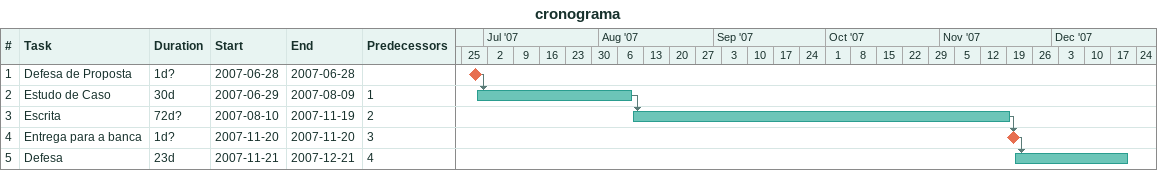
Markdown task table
cronograma

| ID | Task | Duration | Start | Finish | Predecessors |
|---|---|---|---|---|---|
| 1 | Defesa de Proposta | 1d? | 2007-06-28 | 2007-06-28 |  |
| 2 | Estudo de Caso | 30d | 2007-06-29 | 2007-08-09 | 1 |
| 3 | Escrita | 72d? | 2007-08-10 | 2007-11-19 | 2 |
| 4 | Entrega para a banca | 1d? | 2007-11-20 | 2007-11-20 | 3 |
| 5 | Defesa | 23d | 2007-11-21 | 2007-12-21 | 4 |
